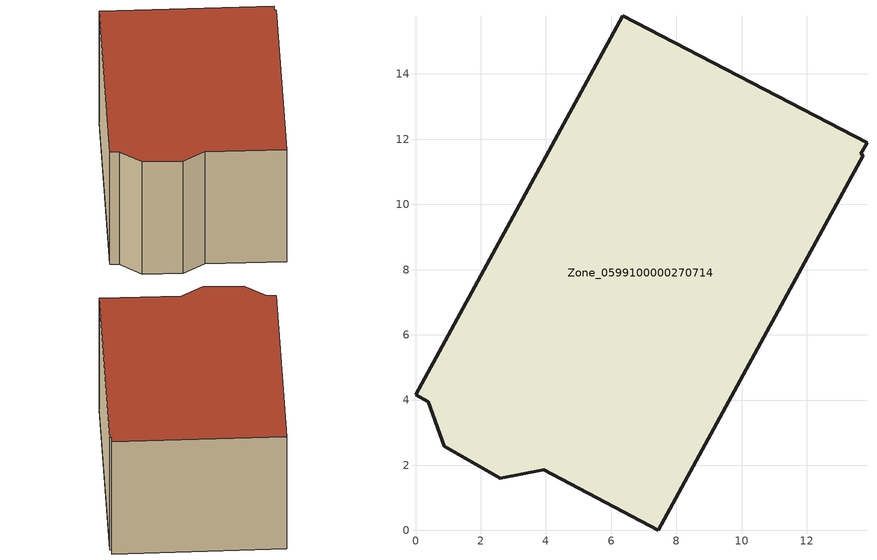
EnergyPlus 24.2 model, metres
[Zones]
Zone_0599100000270714
 floor ground (C_G): 13.73,11.5 7.44,0 3.93,1.86 2.6,1.61 0.88,2.58 0.39,3.95 0,4.17 6.36,15.79 13.85,11.89 13.65,11.55 z0
 wall outside (C_F): 0.88,2.58 2.6,1.61 3.93,1.86 7.44,0 13.73,11.5 13.65,11.55 13.85,11.89 6.36,15.79 0,4.17 0.39,3.95 0.88,2.58 z0:6.28
 roof outside (C_R): 13.85,11.89 6.36,15.79 0,4.17 0.39,3.95 0.88,2.58 2.6,1.61 3.93,1.86 7.44,0 13.73,11.5 13.65,11.55 z6.28
[BUILDING]
Pand.0599100000270714: North Axis=0; Terrain=City; Loads Convergence Tolerance Value=0.04; Temperature Convergence Tolerance Value=0.4; Solar Distribution=FullExterior; Maximum Number of Warmup Days=25; Minimum Number of Warmup Days=1
[Site:Location]
Rotterdam.The.Hague.AP_ZH_NLD Design_Conditions: Latitude=51.96; Longitude=4.45; Time Zone=1; Elevation=-4.5
[SITE:GROUNDTEMPERATURE:BUILDINGSURFACE]
18, 18, 18, 18, 18, 18, 18, 18, 18, 18, 18, 18
[MATERIAL] Thermal Absorptance=0.9; Solar Absorptance=0.7; Visible Absorptance=0.7
Name | Roughness | Thickness | Conductivity | Density | Specific Heat
G.D.1965 | MediumSmooth | 0.15 | 1 | 540 | 1210
F.D.1965 | Rough | 0.3 | 0.857143 | 1920 | 840
R.D.1965 | MediumRough | 0.2 | 0.08 | 1500 | 1000
[CONSTRUCTION]
C_G: G.D.1965
C_F: F.D.1965
C_R: R.D.1965
[ZONE]
Zone_0599100000270714: Type=1; Multiplier=1; Ceiling Height=Autocalculate; Volume=Autocalculate; Floor Area=autocalculate; Part of Total Floor Area=Yes
[ZONEINFILTRATION:DESIGNFLOWRATE]
Infil_Zone_0599100000270714: Zone or ZoneList or Space or SpaceList=Zone_0599100000270714; Schedule=AlwaysOn; Design Flow Rate Calculation Method=Flow/Area; Flow Rate per Floor Area=0.0042; Constant Term Coefficient=1; Temperature Term Coefficient=0; Velocity Term Coefficient=0; Velocity Squared Term Coefficient=0
[HVACTEMPLATE:ZONE:IDEALLOADSAIRSYSTEM]
Zone_0599100000270714: Maximum Heating Supply Air Temperature=50; Minimum Cooling Supply Air Temperature=13; Maximum Heating Supply Air Humidity Ratio=0.0156; Minimum Cooling Supply Air Humidity Ratio=0.0077; Heating Limit=NoLimit; Cooling Limit=NoLimit; Dehumidification Control Type=ConstantSensibleHeatRatio; Cooling Sensible Heat Ratio=0.7; Dehumidification Setpoint=60; Humidification Control Type=None; Humidification Setpoint=30; Outdoor Air Method=None; Outdoor Air Flow Rate per Person=0.00944; Outdoor Air Flow Rate per Zone Floor Area=0; Outdoor Air Flow Rate per Zone=0; Demand Controlled Ventilation Type=None; Outdoor Air Economizer Type=NoEconomizer; Heat Recovery Type=None; Sensible Heat Recovery Effectiveness=0.7; Latent Heat Recovery Effectiveness=0.65
[ZONECONTROL:THERMOSTAT]
ThermostatControl_Zone_0599100000270714: Zone or ZoneList=Zone_0599100000270714; Control Type Schedule=DualSetpointControlType; Control 1=Thermostat_Zone_0599100000270714; Temperature Difference Between Cutout And Setpoint=0
[THERMOSTATSETPOINT:DUALSETPOINT]
Thermostat_Zone_0599100000270714: Heating Setpoint Temperature Schedule=HeatingSetpoint_Zone_0599100000270714; Cooling Setpoint Temperature Schedule=CoolingSetpoint_Zone_0599100000270714
[SCHEDULE:COMPACT]
HeatingSetpoint_Zone_0599100000270714: Through: 12/31, For: AllDays, Until: 24:00, 21
CoolingSetpoint_Zone_0599100000270714: Through: 12/31, For: AllDays, Until: 24:00, 24
DualSetpointControlType: Through: 12/31, For: AllDays, Until: 24:00, 4
AlwaysOn: Through: 12/31, For: AllDays, Until: 24:00, 1
